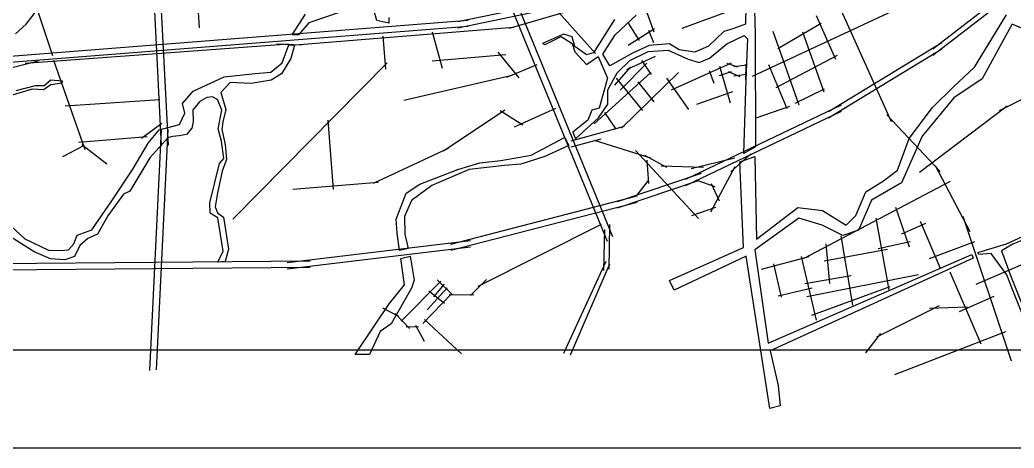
# Model space of a CAD drawing. Header units: metres. Extents: x -9699 to 502, y -2 to 5310.
# Drawn here: x -7484 to -3110, y -2 to 1881 of the extents above; entities that cross this region are included whole.
import ezdxf

# ---------------------------------------------------------------- set-up
doc = ezdxf.new("R2010")
doc.units = ezdxf.units.M
doc.header["$MEASUREMENT"] = 0
doc.header["$XCLIPFRAME"] = 0
for name, color, linetype in [('图框', 6, 'Continuous'), ('底图', 73, 'Continuous'), ('水网', 141, 'Continuous'), ('路网', 2, 'Continuous')]:
    doc.layers.add(name, color=color, linetype=linetype)
picture_1 = doc.add_image_def('image1.jpg', size_in_pixel=(8192, 4266))

msp = doc.modelspace()

# ---------------------------------------------------------------- linework, layer by layer
at = {"layer": '图框'}
msp.add_lwpolyline([(-8469.160116622697, 4996.95725102445), (-8469.160116622697, 430.5196528106828), (-989.043003757333, 430.5196528106828), (-989.043003757333, 4996.957251024448), (-8469.160116622697, 4996.95725102445)], dxfattribs=at)
at = {"layer": '水网'}
for points in [[(-7503.331387275959, 1819.908682338733), (-7456.730351804144, 1862.634951016727), (-7406.830501201955, 1926.497662011381), (-7378.850631722774, 1939.323777692261), (-7350.601525356018, 1981.661661365309), (-7333.087039155739, 2033.596104017576), (-7291.278383689058, 2087.224090003438), (-7156.093563565868, 2122.34942414891), (-7091.120564032028, 2147.75215435274), (-7039.70720508194, 2173.719375678877), (-6908.631289331184, 2195.170563076557), (-6914.491377020574, 2232.158969805663)], [(-4287.34012864565, 2095.253570411536), (-4291.844060160626, 1862.686901271852), (-4346.78741385878, 1841.498613650088), (-4387.2719324887, 1829.941378577612), (-4453.782226164097, 1765.413459434057), (-4514.509095592802, 1739.409645537649), (-4582.947227845041, 1750.003789348535), (-4625.912330303137, 1776.11129385516), (-4715.211975860117, 1768.405549245646), (-4789.233091305518, 1735.399225775698), (-4888.335777271581, 1679.777469459986), (-4919.53477947235, 1730.509394893728), (-4865.701216016489, 1815.470101517909), (-4772.161203835129, 1902.638886393062)], [(-4867.95949415768, 1883.618166318279), (-4960.687221485247, 1736.974315530948), (-4990.509483651725, 1727.114122125742), (-5042.688928125586, 1763.733069835099), (-5054.491438943979, 1806.558586239545), (-5093.004938633152, 1818.351119235209), (-5184.940233096277, 1778.008230308798), (-5173.137722277883, 1773.663614730576), (-5102.943924001419, 1807.799899978563), (-5053.870263793928, 1777.387555947622), (-5042.067752975548, 1740.147968860423), (-4990.509483651725, 1685.529884476971), (-4940.193473144158, 1720.286844086142), (-4898.574097704782, 1624.705231398438), (-4934.857313302245, 1492.843589568118), (-4967.90794805631, 1483.837409380416), (-4985.935567013061, 1440.807800189191), (-5052.036836521191, 1387.771277478292), (-5039.016859002251, 1358.751340217932), (-4938.863389858976, 1449.813980376886), (-4897.800510507615, 1510.855984926849), (-4897.800510507615, 1572.898687825444), (-4856.737539672453, 1648.950992688231), (-4800.307024967072, 1702.084804058715), (-4719.248608013337, 1742.893706014394), (-4632.534844163425, 1748.544179588003), (-4543.307745277124, 1708.363088594204), (-4495.552366941804, 1693.29520570903), (-4449.682104238556, 1712.130059315495), (-4374.27885121337, 1776.168666527483), (-4296.990574039941, 1812.582751816648), (-4282.538325806876, 1797.514868931481), (-4290.078605367482, 1617.955686333167), (-4300.338241531163, 1294.00844846986), (-4246.643733484438, 1324.375873896366), (-4247.167844299547, 1817.548006772718), (-4251.699678380172, 1979.940621129004)], [(-5860.841371272967, 1891.286758624141), (-5860.841371272967, 1867.3719397003), (-5914.321166789931, 1877.834686098234), (-5926.288622939012, 1924.916939938906)], [(-6078.881442093901, 1913.85258509835), (-6212.91749986673, 1868.414478119724), (-6258.394016200938, 1815.204053241687), (-6285.919302569586, 1815.204053241687), (-6227.876934407874, 1906.678132424531)], [(-3039.053351886789, 1829.34519255218), (-3118.070307356989, 1861.92783283037), (-3145.663566205258, 1813.053872413089), (-3250.67693041415, 1621.579540223683), (-3375.574577743289, 1539.055737856368), (-3514.573541365069, 1369.982530591602), (-3605.730765923757, 1164.798368650888), (-3737.86533246041, 1088.658115679427), (-3793.903381570272, 956.3164325017933), (-3862.677350932354, 933.4111627107922), (-3954.375976748474, 977.9492184007033), (-4056.263338766366, 1009.762120319683), (-4249.849326600393, 869.7853588728248), (-4191.471029845024, 459.2827339614887), (-3296.100294647898, 849.308772254546), (-3289.658827270964, 833.8621947487115), (-4182.452920627009, 425.815120212741), (-4147.668758933607, 273.923803891521), (-4138.676265185712, 183.7041222156549), (-4185.055177938179, 172.1192153237862), (-4288.119387839761, 842.7580724755388), (-4605.042034551501, 692.1539680311907), (-4625.654894828578, 734.6320649180634), (-4299.714138898823, 880.0873218549096), (-4316.266215293739, 1257.050022460375), (-4250.127528902492, 1281.028126240446), (-4242.599142238716, 917.2026831131953), (-4061.195871986491, 1056.786021954613), (-3952.208359074677, 1042.816300994353), (-3849.220995583412, 979.0180992727256), (-3805.784294023935, 1021.411571467921), (-3762.777291975464, 1124.706555132557), (-3684.206686071834, 1173.461817088137), (-3622.584738930616, 1220.657137073293), (-3571.110451755217, 1360.018086842785), (-3468.748105734514, 1495.267270123673), (-3375.76221106181, 1586.847313833627), (-3284.104752965504, 1673.118391303629), (-3143.245648795011, 1903.765839604144)], [(-7560.18547207628, 1009.000603044624), (-7462.40500178674, 917.5905433680963), (-7358.847785569466, 868.5527909680025), (-7304.369901556639, 866.5913102580017), (-7270.867611174342, 869.7832948559588), (-7247.623127279294, 896.9613594347757), (-7232.291628034873, 934.0223565877023), (-7167.998261813206, 957.7413737755776), (-7080.387682058151, 1085.092369111306), (-6986.919759128373, 1224.754420460478), (-6920.041151586396, 1338.911310395728), (-6872.107562766207, 1397.159685603663), (-6782.717805644745, 1420.45900770017), (-6759.046000818051, 1471.174141132258), (-6768.225030078609, 1512.954320450335), (-6721.310113614207, 1567.981884790817), (-6585.204234373101, 1631.090669894489), (-6448.94685792309, 1644.949458693815), (-6379.594344871933, 1651.471227253306), (-6330.639522148966, 1693.047628634631), (-6301.654336951979, 1771.048260472787)], [(-6301.654336951979, 1771.048260472787), (-6275.924603553838, 1769.824088568792), (-6292.669344877476, 1711.063137510333), (-6333.573865733284, 1644.11181767792), (-6379.008573960935, 1615.821352956125), (-6465.92717008786, 1602.005068910985), (-6559.430405772859, 1605.952588633408), (-6599.597384057299, 1561.214183373755), (-6578.590868895, 1486.841533459854), (-6591.043189299644, 1433.475572666488), (-6595.254281101036, 1399.815340665416), (-6580.498306579582, 1333.030541516084), (-6575.763835833654, 1267.479219838329), (-6594.247501642108, 1215.52571126751), (-6614.088421430816, 1120.506315785227), (-6625.719308599496, 1058.982975504492), (-6614.288496549097, 1032.645000775148), (-6587.67521239999, 1013.345218622853), (-6566.667233496541, 873.2228215449722), (-6581.282780351539, 818.2335289749388), (-6613.485908980424, 815.4356316658303), (-6590.383682428278, 863.6994826896334), (-6612.785874775989, 1010.589511217906), (-6646.38907181374, 1031.573776019562), (-6649.18939159911, 1077.039729734257), (-6605.854694500944, 1248.985313832134), (-6586.226840533214, 1271.019218670583), (-6596.849118566519, 1347.965907521531), (-6612.342178240244, 1402.462844609705), (-6595.08091925872, 1483.831777063198), (-6615.205713346483, 1530.982073493913), (-6636.167584403738, 1542.122622041985), (-6661.143491110227, 1539.448880595111), (-6692.809335253667, 1521.624030904866), (-6724.029195765819, 1485.083096036534), (-6721.353202494269, 1433.836670668745), (-6727.151172668644, 1404.4256546865), (-6751.056810143868, 1376.542186104823), (-6783.483159297947, 1370.90759496612), (-6812.525979302662, 1367.808561093996), (-6833.109656240587, 1361.892214160849), (-6912.699666370565, 1274.28603262591), (-6999.817148326096, 1127.252432483496), (-7028.792727721797, 1114.477847257694), (-7097.483629773677, 1020.015386496969), (-7142.915044583744, 938.7256913012895), (-7184.624074168489, 919.0599484629274), (-7220.718284190095, 888.6165742122685), (-7244.624836503529, 840.3754973406975), (-7286.344112276317, 826.324719989112), (-7349.626124847957, 829.6032183789284), (-7421.571472376644, 860.8845834788517), (-7541.550492026582, 937.81399056143)], [(-7500.623100215321, 1571.331259420949), (-7414.85116231085, 1593.330740655998), (-7377.058921072762, 1592.017326259876), (-7347.482475935483, 1617.957015699962), (-7298.845468009459, 1613.360100296864), (-7299.502779269094, 1602.524536478857), (-7347.482475935483, 1595.957534464913), (-7371.143668638834, 1579.540029430049), (-7380.345202919561, 1572.972992432762), (-7430.953961656894, 1576.913200637799), (-7533.157217311483, 1545.719923579891)], [(-5088.213016047141, 1365.103194710667), (-5069.060694985136, 1329.470497231858), (-5174.068021261788, 1280.640440902236), (-5279.735769248044, 1246.98731051854), (-5352.242644474959, 1240.789767524344), (-5507.898707919085, 1222.767611814648), (-5671.617880965407, 1153.050124559588), (-5761.480152026488, 1087.385456870659), (-5791.657737356843, 1017.03043328609), (-5790.687917361909, 938.2197972680881), (-5776.551013862597, 876.3389972521254), (-5814.249392699508, 867.5949472069261), (-5823.674056021612, 942.9281345988346), (-5829.32309053409, 1004.313745482664), (-5785.162111557395, 1119.465876366012), (-5724.844632231267, 1159.284819857443), (-5557.894433566515, 1223.856118338604), (-5460.955614437553, 1251.837015513214), (-5368.32513441256, 1262.598869440626), (-5234.334727066817, 1285.688221549775), (-5087.84787812613, 1364.423859342625)], [(-3072.511089647873, 584.9167821113224), (-3119.519502578172, 702.3385969017108), (-3142.289276921889, 759.5817259272371), (-3210.50007187696, 853.8203283158946), (-3264.946393971259, 849.3490380751826), (-3269.920003427382, 857.5616912346667), (-3143.211525329476, 896.1166867681823), (-3072.833570119721, 929.031738712467)], [(-3073.504146533538, 912.114566678356), (-3115.515347181688, 895.1456542891392), (-3164.864465176624, 866.1770375838386), (-3122.783004953337, 749.9743221136085), (-3078.634925195511, 639.6974690441347)], [(-5808.663482024073, 832.1848836833888), (-5766.851899075088, 842.2846429788767), (-5749.392120200253, 736.6963616548599), (-5760.577023737656, 701.1768002871977), (-5851.113439081586, 544.3482856460104), (-5899.573974715356, 510.5976916860308), (-5945.503518935133, 409.9341895974356), (-6008.471376062705, 409.9341895974356), (-5921.797956578201, 538.7242594750059), (-5859.061427111885, 631.945942222707), (-5791.824420880162, 715.3994857557263), (-5808.663482024073, 832.1848836833888)]]:
    msp.add_lwpolyline(points, dxfattribs=at)
at = {"layer": '路网'}
for p, q in [((-7052.588666246098, 5028.028707029211), (-6862.042720352693, 1328.00465381671)), ((-7022.799583587904, 5030.734521202159), (-6832.253637694499, 1330.710467989658)), ((-3466.724206409796, 1754.163540516361), (-928.6070343851244, 3713.693467921029)), ((-3466.724206409796, 1726.365943709321), (-928.6070343851244, 3685.895871113988)), ((-5563.897379245085, 2527.28874431939), (-4899.920456528342, 908.0224819923985)), ((-5534.519132312393, 2532.978302426294), (-4876.723188031116, 928.7858318325578)), ((-5556.997833686537, 1873.488091895914), (-4630.424160259883, 2065.996528916972)), ((-4261.362289582343, 1634.086728131422), (-3260.269448663152, 2099.718976985705)), ((-5556.997833686537, 1846.929804510608), (-4630.424160259883, 2039.438241531666)), ((-7429.173686484617, 1988.546591943923), (-7340.092412810263, 1723.967021148877)), ((-5329.779762432234, 1845.422929898283), (-4882.957114149984, 1976.262806678693)), ((-3890.978805307008, 1969.716788264048), (-3650.815148232287, 1433.647801255238)), ((-6702.185788221185, 1960.24037374533), (-6695.749461893655, 1846.352450408571)), ((-4730.882710540063, 1930.339941602829), (-4695.600556140401, 1829.069495870235)), ((-4569.972033441816, 1844.397137211246), (-4334.249179495548, 1930.633796278118)), ((-5113.926721724251, 1915.700813631887), (-4952.213643995978, 1733.848114937711)), ((-3981.16760366605, 1900.56604146873), (-3895.915676237026, 1708.911258196653)), ((-8561.635971254611, 1640.367307248611), (-5512.565326797296, 1880.165487355864)), ((-8561.635971254611, 1613.809019863305), (-5512.565326797296, 1853.607199970559)), ((-6271.9130162417, 1770.945878688637), (-5311.966972980255, 1848.675410006293)), ((-4807.862026196119, 1866.885674972913), (-4759.749967600808, 1789.971412391196)), ((-4807.862026196119, 1770.101894557587), (-4691.751588532308, 1843.811396198398)), ((-4150.020440740052, 1754.892297641005), (-3958.374095905652, 1866.648343698111)), ((-5887.66996735536, 1810.037959435591), (-5875.724784691498, 1664.827570685407)), ((-5670.03595425441, 1829.15932745387), (-5626.551900093626, 1669.556913896984)), ((-4718.052842850361, 1836.119969940226), (-4696.883521005808, 1782.279986133024)), ((-4171.844934745974, 1831.894939982781), (-4057.270959216672, 1507.349691531253)), ((-4040.220566429677, 1828.307595610477), (-3947.466485157464, 1565.272035710082)), ((-7460.815536890018, 1690.555685234067), (-6301.879102190695, 1776.17406289626)), ((-6354.338325000012, 1775.998629561136), (-6243.753499900435, 1771.377517005023)), ((-3926.491807528772, 1477.574529425447), (-3427.076892685124, 1781.579072767759)), ((-3926.491807528772, 1449.776932618406), (-3427.076892685124, 1753.781475960719)), ((-5670.923377225982, 1700.590717696364), (-5346.124087224496, 1728.964473591884)), ((-5381.621261629196, 1739.604637287646), (-5289.328578972221, 1626.996273073782)), ((-4814.446968218129, 1663.22252388512), (-4688.058464795431, 1721.606185004548)), ((-4156.845226808436, 1583.670898142885), (-3886.085100329045, 1726.091705614766)), ((-7530.689956376038, 1668.41395182861), (-7403.888388206812, 1701.63261050825)), ((-7336.204726874036, 1704.510766984402), (-7199.245927617687, 1310.631045352402)), ((-6546.869026306762, 1005.408954436077), (-5868.538589786112, 1692.23368616894)), ((-5341.686935860664, 1629.656307017802), (-5207.685008480119, 1685.517159440624)), ((-4866.387441575557, 1594.027048852007), (-4796.267811669517, 1674.034309879123)), ((-4842.58140497646, 1572.403476864001), (-4725.282479828069, 1690.468226823585)), ((-4748.655701965399, 1702.144964631407), (-4706.670472311751, 1641.166462030363)), ((-4617.38113359618, 1574.179224612952), (-4353.20664275172, 1692.957308541779)), ((-4405.87865870355, 1677.613208546985), (-4359.082712370013, 1516.204684584674)), ((-4373.367305387552, 1690.873481038483), (-4327.48437269173, 1674.897488793002)), ((-4342.396867931129, 1676.600798921523), (-4285.204394053246, 1682.88940065144)), ((-4290.40371649777, 1686.71723122285), (-4291.498310696616, 1617.816155298866)), ((-4190.980327968966, 1684.384820812056), (-4109.138457193775, 1490.856068342318)), ((-3173.492120400391, 1483.212007828244), (-2739.561927496412, 1700.830226706528)), ((-5794.276155935716, 1527.688106499698), (-5317.726333098363, 1637.636436769542)), ((-4957.13347693989, 1424.087874806615), (-4707.958401985423, 1649.514224222663)), ((-4861.042460417935, 1624.956935587119), (-4744.622926933632, 1482.786595601416)), ((-4837.67821874262, 1404.885595543779), (-4585.912353510074, 1650.095665604156)), ((-4639.6273807631, 1624.88565663358), (-4542.299944453239, 1487.35313913493)), ((-4451.308589151063, 1658.691256872484), (-4431.332281528041, 1602.367356488648)), ((-4405.605010153842, 1637.147493301514), (-4353.611858720476, 1653.825930839435)), ((-4367.567934755782, 1654.099348305954), (-4317.216674620693, 1632.225992864031)), ((-4342.392304688241, 1635.233571035887), (-4287.662667757759, 1641.795576272481)), ((-4765.945719763105, 1609.171955860498), (-4695.072315143296, 1521.191489163298)), ((-4072.957343944508, 1514.845526442372), (-3943.374387968113, 1578.219384382042)), ((-4506.311874631253, 1511.046090189704), (-4347.869583383761, 1566.549738173986)), ((-7285.138789890268, 1503.497933790557), (-6867.874801227772, 1530.886278395153)), ((-5308.567357026157, 1411.346517564041), (-5125.550360041009, 1492.684654093455)), ((-4553.434399822413, 1180.312986445597), (-3869.321142123801, 1508.192146714578)), ((-4244.859522448256, 1450.651150866148), (-4096.180161596129, 1502.440531594148)), ((-3525.347315576342, 1211.65558369405), (-3140.777355969265, 1503.02623072747)), ((-5620.465300701289, 1304.60681511135), (-5350.96163577259, 1486.188972066471)), ((-5370.959518408003, 1482.59160452757), (-5271.132045594677, 1419.65844484178)), ((-4911.602680571508, 1474.301119567229), (-4861.776485416478, 1400.912526775611)), ((-4553.434399822413, 1152.515389638556), (-3869.321142123801, 1480.394549907538)), ((-3669.137256234404, 1463.579018110316), (-3435.543595240925, 1215.014388833853)), ((-6949.749892411209, 1361.173407349339), (-6859.725543036635, 1426.278830137853)), ((-6129.867040798119, 1440.487045704196), (-6106.249484383415, 1135.684406162143)), ((-5058.503946451537, 1348.553416973602), (-4823.547790322919, 1413.787717023982)), ((-7225.824517585708, 1343.183749766738), (-6924.886023098007, 1368.883260599024)), ((-6863.146858255911, 1397.095682207964), (-6914.241903805683, 339.3115264133357)), ((-6833.357775597717, 1399.801496380913), (-6884.45282114749, 342.0173405862843)), ((-5058.9226096439, 1322.533501416033), (-4926.469411278718, 1358.74629778983)), ((-7295.215050795524, 1280.233056519324), (-7199.272430932397, 1330.059432177028)), ((-7211.197498821594, 1332.767376298983), (-7101.703617326551, 1247.737601417262)), ((-5928.288889075433, 1162.901770621231), (-5598.69235308707, 1317.387357630578)), ((-4956.782092082852, 1352.820563246558), (-4709.008968381269, 1273.810833164129)), ((-4776.223998109868, 1307.38996366207), (-4498.499944519383, 1007.69745390834)), ((-4735.391604982956, 1286.06927335589), (-4639.855026712423, 1233.877578205707)), ((-4530.572164034587, 1227.010250256404), (-4338.811702214989, 1274.394817209815)), ((-4356.227680329189, 1212.836932711469), (-4268.149523192638, 1291.577135904319)), ((-4725.783745323104, 1264.352211931271), (-4718.941988963641, 1161.81249442774)), ((-4662.536387042629, 1238.684706402479), (-4476.961708497139, 1233.190849513998)), ((-4444.768023082375, 1036.411764926641), (-4336.842066126417, 1236.837956190125)), ((-3457.157395253092, 1240.634729107293), (-3305.039824415072, 950.484880118356)), ((-4854.766617155743, 1081.815160157968), (-4485.30562176166, 1207.2035526422)), ((-6283.446740420529, 1136.164247813149), (-5908.271658290164, 1168.119359308732)), ((-4854.766617155743, 1054.017563350928), (-4503.204288012916, 1173.331471608583)), ((-4769.355630846621, 1108.406929824086), (-4716.940090730953, 1175.973981019691)), ((-4510.009839988021, 1178.369345515404), (-4425.92603673807, 1148.667867986634)), ((-4442.912663657256, 1160.972770313985), (-4408.090042705589, 1085.446141176793)), ((-4037.134500021137, 832.4750313136792), (-3388.982358496905, 1171.529274088499)), ((-5588.01934088167, 895.487990790165), (-4767.919715062277, 1106.723583536925)), ((-5588.01934088167, 867.6903939831245), (-4767.919715062277, 1078.925986729884)), ((-4528.410493077134, 1020.533121509059), (-4421.766366188407, 1057.722566470962)), ((-3631.588481032451, 1057.337207672855), (-3571.673576445551, 882.8547053112886)), ((-3718.653403115204, 1009.881548232552), (-3660.645678515306, 694.006534324826)), ((-3334.78637970148, 1018.12829225096), (-3122.732385424002, 381.9848437600467)), ((-5468.281113766963, 709.7309981361321), (-4925.554667941178, 982.8648844227084)), ((-4889.405501262292, 980.7257533613393), (-4893.130602331502, 784.8997530835851)), ((-3603.823046347287, 939.7987856383259), (-3497.875936263103, 987.252183584218)), ((-3522.718705141175, 995.2827642051506), (-3435.769032320888, 789.4079972198778)), ((-4912.602769759519, 959.9624035211801), (-4916.046449620925, 778.9305225153747)), ((-3872.373906160262, 930.9128017355396), (-3820.166939417985, 626.6295101975137)), ((-6308.634031348054, 814.1612403723556), (-5502.072283850747, 910.9851992666396)), ((-6308.634031348054, 786.3636435653152), (-5502.072283850747, 883.1876024595992)), ((-3938.357704757073, 896.862052710283), (-3921.680475720765, 722.2614082053931)), ((-3707.578157076155, 875.5541825503824), (-3566.558911283144, 906.9464332142487)), ((-3481.801201312236, 832.4810898851302), (-3283.059050287644, 906.2163753542208)), ((-3276.993514824499, 718.2977064912448), (-2891.225831729229, 884.5666984615691)), ((-4221.03651058561, 785.070883690563), (-4012.14176472868, 840.9475386545945)), ((-4046.157235913567, 840.3067539845179), (-3980.934221171614, 560.3393295735095)), ((-3945.608661205574, 821.5157177088222), (-3667.17155392134, 872.2295903252652)), ((-8561.095884363182, 800.5378227865946), (-6206.35212547695, 822.1152652886102)), ((-8561.095884363182, 772.7402259795545), (-6206.35212547695, 794.3176684815699)), ((-5090.494515553984, 415.4372120935403), (-4904.514199562413, 820.6516601466811)), ((-5061.272130691008, 407.4368754931218), (-4889.202128145422, 807.8554518515772)), ((-4169.037116635975, 808.8427776521658), (-4134.365451123303, 661.6127627123022)), ((-4030.444968472045, 721.5369203223453), (-3826.692814824011, 756.3121572306516)), ((-4021.018695884246, 665.027172561211), (-3530.128279912585, 762.1080184154997)), ((-3392.92116723105, 773.5293888325831), (-3255.615159949579, 456.937104280154)), ((-5806.262407785601, 556.1896827631699), (-5632.410008787889, 732.7963426117312)), ((-5692.296548256978, 605.5089950778548), (-5603.737072862429, 703.4223361131807)), ((-5663.260633738966, 662.4437921099252), (-5615.351438669641, 718.6533055479503)), ((-5647.648611617282, 738.2160000130006), (-5582.886630431136, 674.0738761255942)), ((-5500.879022674126, 669.7323094066613), (-5431.679963136033, 738.8728943408112)), ((-4148.089641407838, 667.3864835876502), (-3998.56816145956, 703.4722704682171)), ((-3999.990907581219, 582.4359866489666), (-3654.844920657699, 708.496208226712)), ((-5711.372217757009, 545.4858761474732), (-5583.350913015877, 677.4142290123928)), ((-5685.060048161956, 689.1820129101088), (-5615.68535853146, 634.767763080228)), ((-5595.359214455412, 674.0582690221745), (-5486.282778420071, 671.7638712612987)), ((-3349.499611244908, 598.817358747925), (-3196.937405269455, 665.6535087947595)), ((-5889.314560093421, 615.5116267467383), (-5818.507632796055, 578.0916698411492)), ((-3713.360369914656, 486.6527639531958), (-3438.610399392624, 625.4633887511682)), ((-3482.166698814864, 613.1868802892312), (-3314.293608242624, 619.8078518986712)), ((-5832.551980201853, 589.7854107365965), (-5769.352416875779, 524.3004896417768)), ((-5784.567108312418, 531.9014142438971), (-5730.73044325687, 532.4861082685911)), ((-5743.019256363426, 538.3329787163146), (-5705.567663281311, 468.1705612633159)), ((-5703.81212898207, 563.4745007017627), (-5540.546563010256, 413.2100069743991)), ((-3761.626921661293, 416.2501255380901), (-3695.593876547202, 501.50166647072)), ((-3634.67359828647, 320.9196763595774), (-3146.474509960274, 510.8750442990658))]:
    msp.add_line(p, q, dxfattribs=at)

# ---------------------------------------------------------------- pictures from other files: only their frames are drawn
at = {"layer": '底图'}
image = msp.add_image(picture_1, insert=(-9698.9369754646, -2.149264351087595), size_in_units=(10200.609525968895, 5311.987333713782), dxfattribs=at)
image.set_boundary_path([(-0.5, -0.5), (8191.500000000001, 4265.5)])
image.dxf.clipping = 0

doc.saveas('drawing.dxf')
